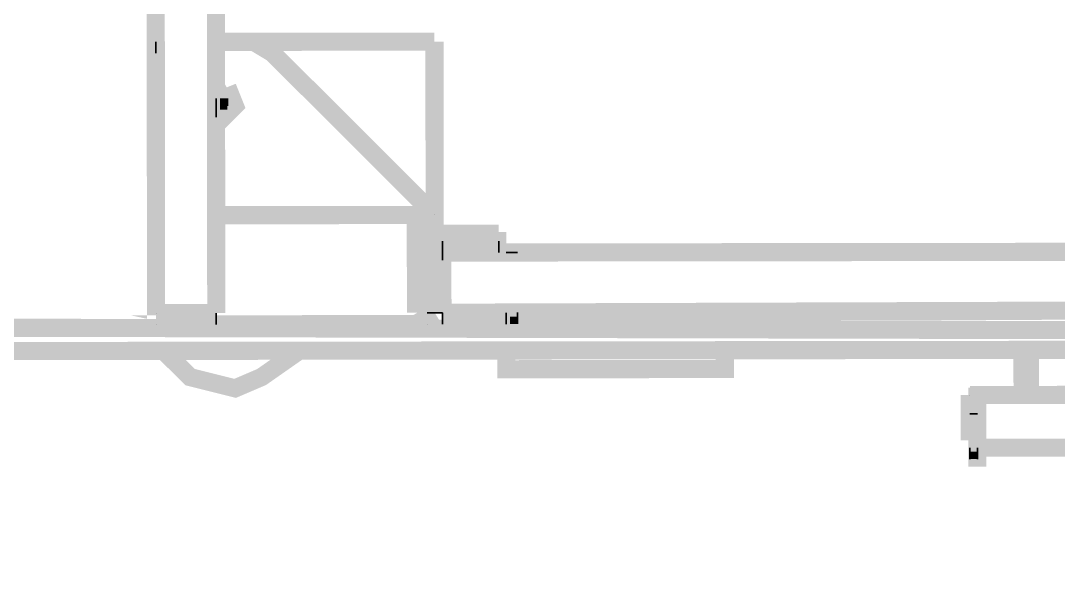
# Model space of a CAD drawing. Header units: feet. Extents: x -99009 to 3252343, y -11094690 to 9035152.
# Drawn here: x 2488214.8 to 2488593.7, y -1977975 to -1977765.8 of the extents above; entities that cross this region are included whole.
import ezdxf

# ---------------------------------------------------------------- set-up
doc = ezdxf.new("R2010")
doc.units = ezdxf.units.FT
doc.layers.add('1', color=1, linetype='Continuous')

# ---------------------------------------------------------------- blocks, each defined once
blk = doc.blocks.new('GRINDING MASTER')
at = {"linetype": 'ByBlock', "lineweight": -2, "transparency": 33554684}
for points in [[(1540272.11, -41553.15), (1540272.11, -41549.01), (1540274.84, -41549.01), (1540274.84, -41553.15), (1540272.11, -41553.15)], [(1540378.03, -41631.54), (1540378.03, -41628.81), (1540380.76, -41628.81), (1540380.76, -41631.54), (1540378.03, -41631.54)], [(1540545.89, -41681.07), (1540545.89, -41678.34), (1540548.62, -41678.34), (1540548.62, -41681.07), (1540545.89, -41681.07)], [(1540545.89, -41681.07), (1540545.89, -41678.34), (1540548.62, -41678.34), (1540548.62, -41681.07), (1540545.89, -41681.07)]]:
    blk.add_hatch(color=256, dxfattribs=at).paths.add_polyline_path(points)
at = {"linetype": 'ByBlock', "lineweight": -2, "transparency": 33554684, "const_width": 6.63}
for points in [[(1539848.33, -41143.1), (1539848.33, -41631.54), (1540664.21, -41634.27)], [(1540248.71, -41258.69), (1540248.71, -41627.4)], [(1540270.7, -41271.1), (1540270.7, -41627.4)], [(1540248.71, -41528.34), (1540248.71, -41631.54)], [(1540270.7, -41528.34), (1540284.51, -41528.34), (1540291.37, -41532.48), (1540350.5, -41591.68)], [(1540284.51, -41528.34), (1540350.5, -41528.34)], [(1540350.5, -41528.34), (1540350.5, -41591.68)], [(1540277.57, -41551.74), (1540270.7, -41558.61), (1540277.57, -41551.74), (1540274.84, -41544.88)], [(1540270.7, -41544.88), (1540274.84, -41551.74), (1540270.7, -41558.61)], [(1540277.57, -41551.74), (1540274.84, -41544.88)], [(1540270.7, -41591.68), (1540343.63, -41591.68), (1540343.63, -41627.4)], [(1540347.77, -41591.68), (1540347.77, -41627.4)], [(1540350.5, -41591.68), (1540350.5, -41627.4)], [(1540373.9, -41598.54), (1540353.3, -41598.54), (1540350.5, -41605.41), (1540350.5, -41627.4)], [(1540373.9, -41601.27), (1540353.3, -41601.27), (1540350.5, -41624.67)], [(1540353.3, -41601.27), (1540373.9, -41601.27)], [(1540353.3, -41601.27), (1540376.63, -41601.27)], [(1540350.5, -41627.4), (1540350.5, -41605.41)], [(1540353.3, -41605.41), (1540353.3, -41624.67)], [(1541598.42, -41605.41), (1540353.3, -41605.41), (1540353.3, -41624.67)], [(1540251.44, -41631.54), (1540270.7, -41631.54), (1540251.44, -41627.4)], [(1540248.71, -41627.4), (1540270.7, -41627.4)], [(1540343.63, -41631.54), (1540350.5, -41627.4)], [(1541602.56, -41624.67), (1540353.3, -41627.4)], [(1540373.9, -41627.4), (1540353.3, -41627.4)], [(1540353.3, -41627.4), (1540376.63, -41627.4)], [(1540343.63, -41631.54), (1540270.7, -41631.54)], [(1540373.9, -41631.54), (1540353.3, -41631.54)], [(1540664.21, -41641.21), (1539841.47, -41641.21)], [(1540664.21, -41641.21), (1539841.47, -41641.21)], [(1539852.46, -41641.21), (1540664.21, -41641.21)], [(1540300.97, -41641.21), (1540287.24, -41650.8), (1540277.57, -41654.94), (1540261.11, -41650.8), (1540251.44, -41641.21)], [(1540376.63, -41641.21), (1540376.63, -41648.07), (1540456.42, -41648.07), (1540456.42, -41641.21)], [(1540565.15, -41657.67), (1540565.15, -41643.94)], [(1540567.88, -41643.94), (1540567.88, -41657.67)], [(1540567.88, -41657.67), (1540567.88, -41643.94)], [(1540545.89, -41657.67), (1540664.21, -41657.67)], [(1540545.89, -41674.2), (1540545.89, -41657.67)], [(1540545.89, -41657.67), (1540545.89, -41674.2), (1540545.89, -41657.67)], [(1540548.62, -41654.94), (1540548.62, -41683.8)], [(1540548.62, -41676.93), (1541404.44, -41676.93)]]:
    blk.add_lwpolyline(points, dxfattribs=at)
at = {"linetype": 'ByBlock', "lineweight": -2, "transparency": 33554684}
for points in [[(1540248.71, -41528.34), (1540248.71, -41532.48)], [(1540248.71, -41532.48), (1540248.71, -41528.34)], [(1540248.71, -41532.48), (1540248.71, -41528.34)], [(1540248.71, -41528.34), (1540248.71, -41532.48)], [(1540270.7, -41549.01), (1540270.7, -41551.74)], [(1540270.7, -41551.74), (1540270.7, -41549.01)], [(1540270.7, -41551.74), (1540270.7, -41555.88)], [(1540270.7, -41555.88), (1540270.7, -41551.74)], [(1540270.7, -41555.88), (1540270.7, -41551.74)], [(1540270.7, -41551.74), (1540270.7, -41555.88)], [(1540274.84, -41549.01), (1540274.84, -41551.74)], [(1540274.84, -41551.74), (1540274.84, -41549.01)], [(1540350.5, -41591.68), (1540350.5, -41591.68)], [(1540350.5, -41591.68), (1540350.5, -41591.68)], [(1540350.5, -41591.68), (1540350.5, -41591.68)], [(1540350.5, -41591.68), (1540350.5, -41591.68)], [(1540353.3, -41601.27), (1540353.3, -41605.41)], [(1540353.3, -41605.41), (1540353.3, -41601.27)], [(1540353.3, -41605.41), (1540353.3, -41601.27)], [(1540353.3, -41601.27), (1540353.3, -41605.41)], [(1540353.3, -41601.27), (1540353.3, -41605.41)], [(1540353.3, -41605.41), (1540353.3, -41601.27)], [(1540353.3, -41605.41), (1540353.3, -41601.27)], [(1540353.3, -41601.27), (1540353.3, -41605.41)], [(1540373.9, -41601.27), (1540373.9, -41605.41)], [(1540373.9, -41605.41), (1540373.9, -41601.27)], [(1540373.9, -41605.41), (1540373.9, -41601.27)], [(1540373.9, -41601.27), (1540373.9, -41605.41)], [(1540353.3, -41605.41), (1540353.3, -41608.14)], [(1540353.3, -41608.14), (1540353.3, -41605.41)], [(1540353.3, -41608.14), (1540353.3, -41605.41)], [(1540353.3, -41605.41), (1540353.3, -41608.14)], [(1540376.63, -41605.41), (1540380.76, -41605.41)], [(1540380.76, -41605.41), (1540376.63, -41605.41)], [(1540380.76, -41605.41), (1540376.63, -41605.41)], [(1540376.63, -41605.41), (1540380.76, -41605.41)], [(1540248.71, -41627.4), (1540248.71, -41627.4)], [(1540248.71, -41627.4), (1540248.71, -41627.4)], [(1540248.71, -41627.4), (1540248.71, -41627.4)], [(1540248.71, -41627.4), (1540248.71, -41627.4)], [(1540248.71, -41627.4), (1540248.71, -41627.4)], [(1540248.71, -41627.4), (1540248.71, -41627.4)], [(1540248.71, -41627.4), (1540248.71, -41627.4)], [(1540248.71, -41627.4), (1540248.71, -41627.4)], [(1540248.71, -41627.4), (1540248.71, -41627.4)], [(1540248.71, -41627.4), (1540248.71, -41627.4)], [(1540248.71, -41627.4), (1540248.71, -41627.4)], [(1540248.71, -41627.4), (1540248.71, -41627.4)], [(1540270.7, -41627.4), (1540270.7, -41631.54)], [(1540270.7, -41631.54), (1540270.7, -41627.4)], [(1540270.7, -41631.54), (1540270.7, -41627.4)], [(1540270.7, -41627.4), (1540270.7, -41631.54)], [(1540347.77, -41627.4), (1540350.5, -41627.4)], [(1540350.5, -41627.4), (1540347.77, -41627.4)], [(1540350.5, -41627.4), (1540347.77, -41627.4)], [(1540347.77, -41627.4), (1540350.5, -41627.4)], [(1540350.5, -41627.4), (1540353.3, -41627.4)], [(1540353.3, -41627.4), (1540350.5, -41627.4)], [(1540353.3, -41627.4), (1540350.5, -41627.4)], [(1540350.5, -41627.4), (1540353.3, -41627.4)], [(1540353.3, -41627.4), (1540353.3, -41631.54)], [(1540353.3, -41631.54), (1540353.3, -41627.4)], [(1540353.3, -41631.54), (1540353.3, -41627.4)], [(1540353.3, -41627.4), (1540353.3, -41631.54)], [(1540353.3, -41627.4), (1540353.3, -41631.54)], [(1540353.3, -41631.54), (1540353.3, -41627.4)], [(1540353.3, -41631.54), (1540353.3, -41627.4)], [(1540353.3, -41627.4), (1540353.3, -41631.54)], [(1540353.3, -41627.4), (1540353.3, -41631.54)], [(1540353.3, -41631.54), (1540353.3, -41627.4)], [(1540353.3, -41631.54), (1540353.3, -41627.4)], [(1540353.3, -41627.4), (1540353.3, -41631.54)], [(1540376.63, -41627.4), (1540376.63, -41631.54)], [(1540376.63, -41631.54), (1540376.63, -41627.4)], [(1540380.76, -41627.4), (1540380.76, -41631.54)], [(1540380.76, -41631.54), (1540380.76, -41627.4)], [(1540248.71, -41631.54), (1540248.71, -41631.54)], [(1540248.71, -41631.54), (1540248.71, -41631.54)], [(1540248.71, -41631.54), (1540248.71, -41631.54)], [(1540248.71, -41631.54), (1540248.71, -41631.54)], [(1540270.7, -41631.54), (1540270.7, -41631.54)], [(1540270.7, -41631.54), (1540270.7, -41631.54)], [(1540270.7, -41631.54), (1540270.7, -41631.54)], [(1540270.7, -41631.54), (1540270.7, -41631.54)], [(1540347.77, -41631.54), (1540347.77, -41631.54)], [(1540347.77, -41631.54), (1540347.77, -41631.54)], [(1540347.77, -41631.54), (1540347.77, -41631.54)], [(1540347.77, -41631.54), (1540347.77, -41631.54)], [(1540545.89, -41657.67), (1540545.89, -41657.67)], [(1540545.89, -41657.67), (1540545.89, -41657.67)], [(1540545.89, -41657.67), (1540545.89, -41657.67)], [(1540545.89, -41657.67), (1540545.89, -41657.67)], [(1540545.89, -41664.53), (1540548.62, -41664.53)], [(1540548.62, -41664.53), (1540545.89, -41664.53)], [(1540548.62, -41664.53), (1540545.89, -41664.53)], [(1540545.89, -41664.53), (1540548.62, -41664.53)], [(1540545.89, -41676.93), (1540545.89, -41681.07)], [(1540545.89, -41681.07), (1540545.89, -41676.93)], [(1540545.89, -41676.93), (1540545.89, -41681.07)], [(1540545.89, -41681.07), (1540545.89, -41676.93)], [(1540548.62, -41676.93), (1540548.62, -41681.07)], [(1540548.62, -41681.07), (1540548.62, -41676.93)], [(1540548.62, -41676.93), (1540548.62, -41681.07)], [(1540548.62, -41681.07), (1540548.62, -41676.93)]]:
    blk.add_lwpolyline(points, dxfattribs=at)

msp = doc.modelspace()

# ---------------------------------------------------------------- linework, layer by layer
at = {"layer": '1'}
msp.add_arc((2520410.24778, -1978395.99612), 100000, 84.1346387202, 194.3871675539, dxfattribs=at)

# ---------------------------------------------------------------- block references
at = {"transparency": 33554684, "rotation": 0.06505171407317947}
msp.add_blockref('GRINDING MASTER', (947969.19485, -1937994.01305), dxfattribs=at)

doc.saveas('drawing.dxf')
